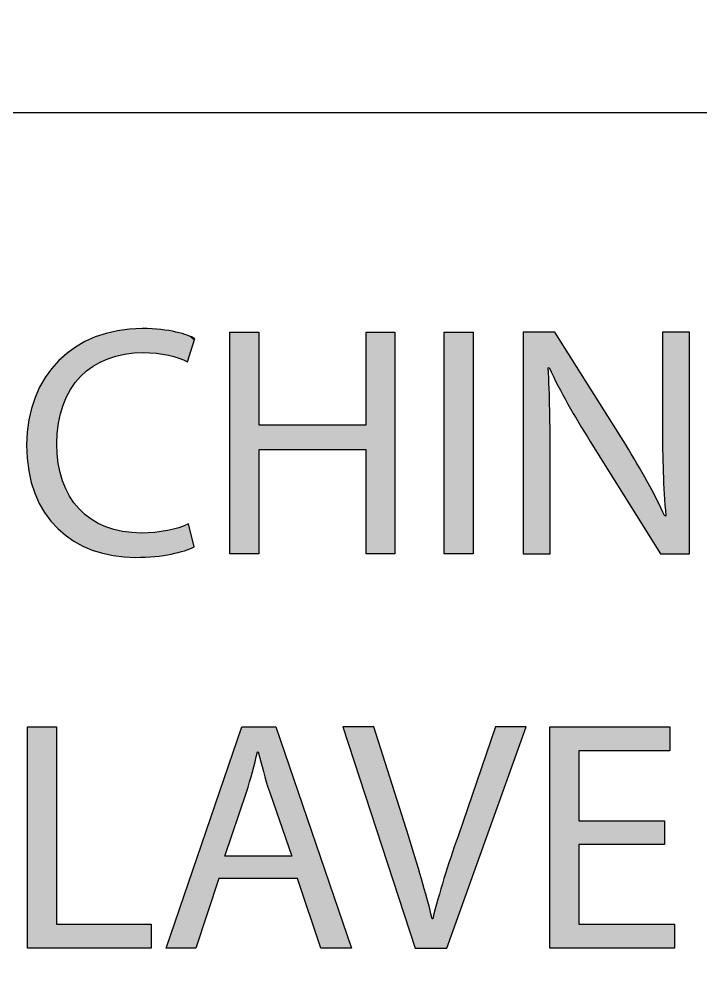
# Model space of a CAD drawing. Extents: x 0 to 360, y -268 to 0.
# Drawn here: x 280.46 to 286.68, y -203.98 to -195.15 of the extents above; entities that cross this region are included whole.
import ezdxf

# ---------------------------------------------------------------- set-up
doc = ezdxf.new("R2010")
doc.units = 0
doc.layers.add('LAYER_1', color=7, linetype='CONTINUOUS')

# ---------------------------------------------------------------- blocks, each defined once
blk = doc.blocks.new('*U186')
at = {"layer": 'LAYER_1', "color": 250}
for points in [[(281.4012, -198.2066), (281.3553, -197.9883), (281.4012, -197.9822)], [(281.4154, -198.2027), (281.4012, -197.9822), (281.4154, -197.9804)], [(281.4196, -198.2016), (281.4154, -197.9804), (281.4196, -197.9798)], [(281.4653, -198.1978), (281.4196, -197.9798), (281.4653, -197.9737)], [(281.5205, -198.1933), (281.4653, -197.9737), (281.5205, -197.9714)], [(281.5749, -198.1888), (281.5205, -197.9714), (281.5749, -197.969)], [(281.5804, -198.1883), (281.5749, -197.969), (281.5804, -197.9688)], [(281.5894, -198.1876), (281.5894, -197.9693), (281.6946, -198.1931)], [(281.6946, -198.1931), (281.6946, -197.9748), (281.6954, -198.1932)], [(281.6954, -198.1932), (281.6954, -197.9749), (281.7101, -198.194)], [(281.7101, -198.194), (281.7101, -197.9756), (281.7506, -198.2005)], [(281.7506, -198.2005), (281.7506, -197.9778), (281.8106, -198.2103)], [(281.1151, -198.3252), (281.0582, -198.087), (281.1151, -198.0615)], [(281.1246, -198.3174), (281.1151, -198.0615), (281.1246, -198.0572)], [(281.1319, -198.3114), (281.1246, -198.0572), (281.1319, -198.0539)], [(281.1513, -198.3015), (281.1319, -198.0539), (281.1513, -198.0453)], [(281.217, -198.2682), (281.1513, -198.0453), (281.217, -198.0234)], [(281.2476, -198.2527), (281.217, -198.0234), (281.2476, -198.0132)], [(281.2505, -198.2513), (281.2476, -198.0132), (281.2505, -198.0123)], [(281.2665, -198.2432), (281.2505, -198.0123), (281.2665, -198.0086)], [(281.3141, -198.2302), (281.2665, -198.0086), (281.3141, -197.9977)], [(281.3553, -198.2191), (281.3141, -197.9977), (281.3553, -197.9883)], [(281.8106, -198.2103), (281.8106, -197.9876), (281.8191, -198.2116)], [(281.8191, -198.2116), (281.8191, -197.989), (281.8448, -198.2188)], [(281.8448, -198.2188), (281.8448, -197.9932), (281.8877, -198.2308)], [(281.8877, -198.2308), (281.8877, -198.0002), (281.9144, -198.2383)], [(281.9144, -198.2383), (281.9144, -198.0077), (281.9151, -198.2386)], [(281.9151, -198.2386), (281.9151, -198.0079), (281.9664, -198.2599)], [(281.9664, -198.2599), (281.9664, -198.0224), (281.9912, -198.2703)], [(281.9912, -198.2703), (281.9912, -198.0294), (281.9945, -198.2716)], [(282.0544, -198.0787), (282.0035, -198.0346), (282.0544, -198.0561)], [(280.9552, -198.486), (280.9257, -198.1702), (280.9552, -198.1488)], [(280.9714, -198.4651), (280.9552, -198.1488), (280.9714, -198.137)], [(281.0046, -198.4223), (280.9714, -198.137), (281.0046, -198.1179)], [(281.0177, -198.4053), (281.0046, -198.1179), (281.0177, -198.1103)], [(281.0372, -198.3893), (281.0177, -198.1103), (281.0372, -198.0991)], [(281.0582, -198.372), (281.0372, -198.0991), (281.0582, -198.087)], [(280.8532, -198.6846), (280.8181, -198.2612), (280.8532, -198.2295)], [(280.8577, -198.6669), (280.8532, -198.2295), (280.8577, -198.2254)], [(280.8791, -198.6219), (280.8577, -198.2254), (280.8791, -198.2061)], [(280.8912, -198.5965), (280.8791, -198.2061), (280.8912, -198.1952)], [(280.917, -198.5425), (280.8912, -198.1952), (280.917, -198.1766)], [(280.9257, -198.5241), (280.917, -198.1766), (280.9257, -198.1702)], [(280.7523, -199.7303), (280.7461, -198.343), (280.7523, -198.3345)], [(280.8011, -199.7835), (280.7523, -198.3345), (280.8011, -198.2801)], [(280.7523, -199.7303), (280.7523, -198.3345), (280.8011, -199.7835)], [(280.8093, -198.9144), (280.8011, -198.2801), (280.8093, -198.271)], [(280.8143, -198.8493), (280.8093, -198.271), (280.8143, -198.2654)], [(280.8156, -198.8328), (280.8143, -198.2654), (280.8156, -198.264)], [(280.8181, -198.8229), (280.8156, -198.264), (280.8181, -198.2612)], [(280.6901, -199.6471), (280.644, -198.5024), (280.6901, -198.4222)], [(280.6941, -199.6527), (280.6901, -198.4222), (280.6941, -198.4151)], [(280.6901, -199.6471), (280.6901, -198.4222), (280.6941, -199.6527)], [(280.7461, -199.7237), (280.6941, -198.4151), (280.7461, -198.343)], [(280.6941, -199.6527), (280.6941, -198.4151), (280.7461, -199.7237)], [(280.7461, -199.7237), (280.7461, -198.343), (280.7523, -199.7303)], [(280.6415, -199.563), (280.6023, -198.5962), (280.6415, -198.5081)], [(280.644, -199.5673), (280.6415, -198.5081), (280.644, -198.5024)], [(280.6415, -199.563), (280.6415, -198.5081), (280.644, -199.5673)], [(280.644, -199.5673), (280.644, -198.5024), (280.6901, -199.6471)], [(280.6008, -199.4712), (280.5692, -198.6962), (280.6008, -198.6005)], [(280.6023, -199.4744), (280.6008, -198.6005), (280.6023, -198.5962)], [(280.6008, -199.4712), (280.6008, -198.6005), (280.6023, -199.4744)], [(280.6023, -199.4744), (280.6023, -198.5962), (280.6415, -199.563)], [(280.5685, -199.372), (280.5452, -198.8021), (280.5685, -198.6993)], [(280.5692, -199.3741), (280.5685, -198.6993), (280.5692, -198.6962)], [(280.5685, -199.372), (280.5685, -198.6993), (280.5692, -199.3741)], [(280.5692, -199.3741), (280.5692, -198.6962), (280.6008, -199.4712)], [(280.5449, -199.2654), (280.5305, -198.9136), (280.5449, -198.8041)], [(280.5452, -199.2665), (280.5449, -198.8041), (280.5452, -198.8021)], [(280.5449, -199.2654), (280.5449, -198.8041), (280.5452, -199.2665)], [(280.5452, -199.2665), (280.5452, -198.8021), (280.5685, -199.372)], [(280.5304, -199.1514), (280.5255, -199.0302), (280.5304, -198.9148)], [(280.5305, -199.1518), (280.5304, -198.9148), (280.5305, -198.9136)], [(280.5304, -199.1514), (280.5304, -198.9148), (280.5305, -199.1518)], [(280.5305, -199.1518), (280.5305, -198.9136), (280.5449, -199.2654)], [(280.8011, -199.7835), (280.8011, -199.0209), (280.8093, -199.7925)], [(280.8093, -199.7925), (280.8093, -199.1314), (280.8143, -199.7968)], [(280.8143, -199.7968), (280.8143, -199.1989), (280.8156, -199.7979)], [(280.8156, -199.7979), (280.8156, -199.2041), (280.8181, -199.8001)], [(280.8181, -199.8001), (280.8181, -199.2144), (280.8532, -199.8308)], [(280.8532, -199.8308), (280.8532, -199.3581), (280.8577, -199.8347)], [(280.8577, -199.8347), (280.8577, -199.3679), (280.8791, -199.8535)], [(280.8791, -199.8535), (280.8791, -199.4146), (280.8912, -199.8619)], [(280.8912, -199.8619), (280.8912, -199.4409), (280.917, -199.8799)], [(280.917, -199.8799), (280.917, -199.497), (280.9257, -199.886)], [(280.9257, -199.886), (280.9257, -199.5087), (280.9552, -199.9066)], [(280.9552, -199.9066), (280.9552, -199.5482), (280.9714, -199.9155)], [(280.9714, -199.9155), (280.9714, -199.5698), (281.0046, -199.9338)], [(281.0046, -199.9338), (281.0046, -199.6141), (281.0177, -199.941)], [(281.0177, -199.941), (281.0177, -199.6253), (281.0372, -199.9518)], [(281.0372, -199.9518), (281.0372, -199.6418), (281.0582, -199.9607)], [(281.0582, -199.9607), (281.0582, -199.6596), (281.1151, -199.9848)], [(281.1151, -199.9848), (281.1151, -199.7078), (281.1246, -199.9889)], [(281.1246, -199.9889), (281.1246, -199.7128), (281.1319, -199.9912)], [(281.1319, -199.9912), (281.1319, -199.7166), (281.1513, -199.9973)], [(281.1513, -199.9973), (281.1513, -199.7267), (281.217, -200.0179)], [(282.0035, -199.9798), (281.9945, -199.7534), (282.0035, -199.7499)], [(281.217, -200.0179), (281.217, -199.7608), (281.2476, -200.0245)], [(281.2476, -200.0245), (281.2476, -199.7767), (281.2505, -200.0251)], [(281.2505, -200.0251), (281.2505, -199.7775), (281.2665, -200.0285)], [(281.2665, -200.0285), (281.2665, -199.7819), (281.3141, -200.0387)], [(281.3141, -200.0387), (281.3141, -199.7951), (281.3553, -200.0438)], [(281.3553, -200.0438), (281.3553, -199.8064), (281.4012, -200.0495)], [(281.4012, -200.0495), (281.4012, -199.8191), (281.4154, -200.0513)], [(281.4154, -200.0513), (281.4154, -199.8203), (281.4196, -200.0515)], [(281.4196, -200.0515), (281.4196, -199.8207), (281.4653, -200.0533)], [(281.4653, -200.0533), (281.4653, -199.8245), (281.5205, -200.0555)], [(281.5804, -200.0527), (281.5749, -199.8336), (281.5804, -199.8334)], [(281.5894, -200.0522), (281.5804, -199.8334), (281.5894, -199.8329)], [(281.6946, -200.0473), (281.5894, -199.8329), (281.6946, -199.8278)], [(281.6954, -200.0471), (281.6946, -199.8278), (281.6954, -199.8277)], [(281.7101, -200.045), (281.6954, -199.8277), (281.7101, -199.8256)], [(281.7506, -200.0391), (281.7101, -199.8256), (281.7506, -199.8197)], [(281.8106, -200.0305), (281.7506, -199.8197), (281.8106, -199.8109)], [(281.8191, -200.0292), (281.8106, -199.8109), (281.8191, -199.8088)], [(281.8448, -200.0255), (281.8191, -199.8088), (281.8448, -199.8023)], [(281.8877, -200.0147), (281.8448, -199.8023), (281.8877, -199.7914)], [(281.9144, -200.0079), (281.8877, -199.7914), (281.9144, -199.7847)], [(281.9151, -200.0077), (281.9144, -199.7847), (281.9151, -199.7845)], [(281.9664, -199.9947), (281.9151, -199.7845), (281.9664, -199.7644)], [(281.9912, -199.9848), (281.9664, -199.7644), (281.9912, -199.7547)], [(281.9945, -199.9834), (281.9912, -199.7547), (281.9945, -199.7534)]]:
    blk.add_solid(points, dxfattribs=at)
at = {"layer": 'LAYER_1', "color": 250, "extrusion": (0, 0, -1)}
for points in [[(-281.4012, -198.2066), (-281.4012, -197.9822), (-281.4154, -198.2027)], [(-281.4154, -198.2027), (-281.4154, -197.9804), (-281.4196, -198.2016)], [(-281.4196, -198.2016), (-281.4196, -197.9798), (-281.4653, -198.1978)], [(-281.4653, -198.1978), (-281.4653, -197.9737), (-281.5205, -198.1933)], [(-281.5205, -198.1933), (-281.5205, -197.9714), (-281.5749, -198.1888)], [(-281.5749, -198.1888), (-281.5749, -197.969), (-281.5804, -198.1883)], [(-281.5804, -198.1883), (-281.5804, -197.9688), (-281.5894, -198.1876)], [(-281.5894, -198.1876), (-281.5804, -197.9688), (-281.5894, -197.9693)], [(-281.6946, -198.1931), (-281.5894, -197.9693), (-281.6946, -197.9748)], [(-281.6954, -198.1932), (-281.6946, -197.9748), (-281.6954, -197.9749)], [(-281.7101, -198.194), (-281.6954, -197.9749), (-281.7101, -197.9756)], [(-281.7506, -198.2005), (-281.7101, -197.9756), (-281.7506, -197.9778)], [(-281.8106, -198.2103), (-281.7506, -197.9778), (-281.8106, -197.9876)], [(-281.1151, -198.3252), (-281.1151, -198.0615), (-281.1246, -198.3174)], [(-281.1246, -198.3174), (-281.1246, -198.0572), (-281.1319, -198.3114)], [(-281.1319, -198.3114), (-281.1319, -198.0539), (-281.1513, -198.3015)], [(-281.1513, -198.3015), (-281.1513, -198.0453), (-281.217, -198.2682)], [(-281.217, -198.2682), (-281.217, -198.0234), (-281.2476, -198.2527)], [(-281.2476, -198.2527), (-281.2476, -198.0132), (-281.2505, -198.2513)], [(-281.2505, -198.2513), (-281.2505, -198.0123), (-281.2665, -198.2432)], [(-281.2665, -198.2432), (-281.2665, -198.0086), (-281.3141, -198.2302)], [(-281.3141, -198.2302), (-281.3141, -197.9977), (-281.3553, -198.2191)], [(-281.3553, -198.2191), (-281.3553, -197.9883), (-281.4012, -198.2066)], [(-281.8191, -198.2116), (-281.8106, -197.9876), (-281.8191, -197.989)], [(-281.8448, -198.2188), (-281.8191, -197.989), (-281.8448, -197.9932)], [(-281.8877, -198.2308), (-281.8448, -197.9932), (-281.8877, -198.0002)], [(-281.9144, -198.2383), (-281.8877, -198.0002), (-281.9144, -198.0077)], [(-281.9151, -198.2386), (-281.9144, -198.0077), (-281.9151, -198.0079)], [(-281.9664, -198.2599), (-281.9151, -198.0079), (-281.9664, -198.0224)], [(-281.9912, -198.2703), (-281.9664, -198.0224), (-281.9912, -198.0294)], [(-281.9945, -198.2716), (-281.9912, -198.0294), (-281.9945, -198.0308)], [(-281.9945, -198.2716), (-281.9945, -198.0308), (-282.0035, -198.2428)], [(-282.0035, -198.2428), (-281.9945, -198.0308), (-282.0035, -198.0346)], [(-282.0035, -198.2428), (-282.0035, -198.0346), (-282.0544, -198.0787)], [(-282.0544, -198.0787), (-282.0544, -198.0561), (-282.0606, -198.0587)], [(-280.9552, -198.486), (-280.9552, -198.1488), (-280.9714, -198.4651)], [(-280.9714, -198.4651), (-280.9714, -198.137), (-281.0046, -198.4223)], [(-281.0046, -198.4223), (-281.0046, -198.1179), (-281.0177, -198.4053)], [(-281.0177, -198.4053), (-281.0177, -198.1103), (-281.0372, -198.3893)], [(-281.0372, -198.3893), (-281.0372, -198.0991), (-281.0582, -198.372)], [(-281.0582, -198.372), (-281.0582, -198.087), (-281.1151, -198.3252)], [(-280.8532, -198.6846), (-280.8532, -198.2295), (-280.8577, -198.6669)], [(-280.8577, -198.6669), (-280.8577, -198.2254), (-280.8791, -198.6219)], [(-280.8791, -198.6219), (-280.8791, -198.2061), (-280.8912, -198.5965)], [(-280.8912, -198.5965), (-280.8912, -198.1952), (-280.917, -198.5425)], [(-280.917, -198.5425), (-280.917, -198.1766), (-280.9257, -198.5241)], [(-280.9257, -198.5241), (-280.9257, -198.1702), (-280.9552, -198.486)], [(-280.8011, -199.0209), (-280.8011, -198.2801), (-280.8093, -198.9144)], [(-280.8093, -198.9144), (-280.8093, -198.271), (-280.8143, -198.8493)], [(-280.8143, -198.8493), (-280.8143, -198.2654), (-280.8156, -198.8328)], [(-280.8156, -198.8328), (-280.8156, -198.264), (-280.8181, -198.8229)], [(-280.8181, -198.8229), (-280.8181, -198.2612), (-280.8532, -198.6846)], [(-280.8093, -199.7925), (-280.8011, -199.0209), (-280.8093, -199.1314)], [(-280.8143, -199.7968), (-280.8093, -199.1314), (-280.8143, -199.1989)], [(-280.8156, -199.7979), (-280.8143, -199.1989), (-280.8156, -199.2041)], [(-280.8181, -199.8001), (-280.8156, -199.2041), (-280.8181, -199.2144)], [(-280.8532, -199.8308), (-280.8181, -199.2144), (-280.8532, -199.3581)], [(-280.8577, -199.8347), (-280.8532, -199.3581), (-280.8577, -199.3679)], [(-280.8791, -199.8535), (-280.8577, -199.3679), (-280.8791, -199.4146)], [(-280.8912, -199.8619), (-280.8791, -199.4146), (-280.8912, -199.4409)], [(-280.917, -199.8799), (-280.8912, -199.4409), (-280.917, -199.497)], [(-280.9257, -199.886), (-280.917, -199.497), (-280.9257, -199.5087)], [(-280.9552, -199.9066), (-280.9257, -199.5087), (-280.9552, -199.5482)], [(-280.9714, -199.9155), (-280.9552, -199.5482), (-280.9714, -199.5698)], [(-281.0046, -199.9338), (-280.9714, -199.5698), (-281.0046, -199.6141)], [(-281.0177, -199.941), (-281.0046, -199.6141), (-281.0177, -199.6253)], [(-281.0372, -199.9518), (-281.0177, -199.6253), (-281.0372, -199.6418)], [(-281.0582, -199.9607), (-281.0372, -199.6418), (-281.0582, -199.6596)], [(-281.1151, -199.9848), (-281.0582, -199.6596), (-281.1151, -199.7078)], [(-281.1246, -199.9889), (-281.1151, -199.7078), (-281.1246, -199.7128)], [(-281.1319, -199.9912), (-281.1246, -199.7128), (-281.1319, -199.7166)], [(-281.1513, -199.9973), (-281.1319, -199.7166), (-281.1513, -199.7267)], [(-281.217, -200.0179), (-281.1513, -199.7267), (-281.217, -199.7608)], [(-282.0035, -199.9798), (-282.0035, -199.7499), (-282.0544, -199.9594)], [(-281.2476, -200.0245), (-281.217, -199.7608), (-281.2476, -199.7767)], [(-281.2505, -200.0251), (-281.2476, -199.7767), (-281.2505, -199.7775)], [(-281.2665, -200.0285), (-281.2505, -199.7775), (-281.2665, -199.7819)], [(-281.3141, -200.0387), (-281.2665, -199.7819), (-281.3141, -199.7951)], [(-281.3553, -200.0438), (-281.3141, -199.7951), (-281.3553, -199.8064)], [(-281.4012, -200.0495), (-281.3553, -199.8064), (-281.4012, -199.8191)], [(-281.4154, -200.0513), (-281.4012, -199.8191), (-281.4154, -199.8203)], [(-281.4196, -200.0515), (-281.4154, -199.8203), (-281.4196, -199.8207)], [(-281.4653, -200.0533), (-281.4196, -199.8207), (-281.4653, -199.8245)], [(-281.5205, -200.0555), (-281.4653, -199.8245), (-281.5205, -199.8291)], [(-281.5205, -200.0555), (-281.5205, -199.8291), (-281.5749, -200.0529)], [(-281.5749, -200.0529), (-281.5205, -199.8291), (-281.5749, -199.8336)], [(-281.5749, -200.0529), (-281.5749, -199.8336), (-281.5804, -200.0527)], [(-281.5804, -200.0527), (-281.5804, -199.8334), (-281.5894, -200.0522)], [(-281.5894, -200.0522), (-281.5894, -199.8329), (-281.6946, -200.0473)], [(-281.6946, -200.0473), (-281.6946, -199.8278), (-281.6954, -200.0471)], [(-281.6954, -200.0471), (-281.6954, -199.8277), (-281.7101, -200.045)], [(-281.7101, -200.045), (-281.7101, -199.8256), (-281.7506, -200.0391)], [(-281.7506, -200.0391), (-281.7506, -199.8197), (-281.8106, -200.0305)], [(-281.8106, -200.0305), (-281.8106, -199.8109), (-281.8191, -200.0292)], [(-281.8191, -200.0292), (-281.8191, -199.8088), (-281.8448, -200.0255)], [(-281.8448, -200.0255), (-281.8448, -199.8023), (-281.8877, -200.0147)], [(-281.8877, -200.0147), (-281.8877, -199.7914), (-281.9144, -200.0079)], [(-281.9144, -200.0079), (-281.9144, -199.7847), (-281.9151, -200.0077)], [(-281.9151, -200.0077), (-281.9151, -199.7845), (-281.9664, -199.9947)], [(-281.9664, -199.9947), (-281.9664, -199.7644), (-281.9912, -199.9848)], [(-281.9912, -199.9848), (-281.9912, -199.7547), (-281.9945, -199.9834)], [(-281.9945, -199.9834), (-281.9945, -199.7534), (-282.0035, -199.9798)]]:
    blk.add_solid(points, dxfattribs=at)
blk = doc.blocks.new('*U187')
at = {"layer": 'LAYER_1', "color": 250, "extrusion": (0, 0, -1)}
for points in [[(-282.381, -200.0228), (-282.381, -198.0019), (-282.6449, -200.0228)], [(-282.6449, -200.0228), (-282.381, -198.0019), (-282.6449, -198.0019)], [(-283.6227, -200.0228), (-283.6227, -198.0019), (-283.8865, -200.0228)], [(-283.8865, -200.0228), (-283.6227, -198.0019), (-283.8865, -198.0019)]]:
    blk.add_solid(points, dxfattribs=at)
at = {"layer": 'LAYER_1', "color": 250}
for points in [[(282.6449, -199.0754), (282.6449, -198.8473), (283.6227, -199.0754)], [(283.6227, -199.0754), (282.6449, -198.8473), (283.6227, -198.8473)]]:
    blk.add_solid(points, dxfattribs=at)
blk = doc.blocks.new('*U188')
at = {"layer": 'LAYER_1', "color": 250, "extrusion": (0, 0, -1)}
for points in [[(-284.3365, -200.0228), (-284.3365, -198.0019), (-284.6004, -200.0228)], [(-284.6004, -200.0228), (-284.3365, -198.0019), (-284.6004, -198.0019)]]:
    blk.add_solid(points, dxfattribs=at)
blk = doc.blocks.new('*U189')
at = {"layer": 'LAYER_1', "color": 250, "extrusion": (0, 0, -1)}
for points in [[(-285.0558, -200.0228), (-285.0558, -198.0019), (-285.2839, -200.0228)], [(-285.2839, -200.0228), (-285.0558, -198.0019), (-285.2839, -198.0019)], [(-285.2839, -198.3257), (-285.2839, -198.0019), (-285.2928, -198.3226)], [(-285.2928, -198.3226), (-285.2839, -198.0019), (-285.2928, -198.0019)], [(-285.2985, -198.3344), (-285.2928, -198.0019), (-285.2985, -198.0019)], [(-285.3018, -198.3411), (-285.2985, -198.0019), (-285.3018, -198.0019)], [(-285.3438, -198.4281), (-285.3018, -198.0019), (-285.3438, -198.0019)], [(-285.3731, -198.4887), (-285.3438, -198.0019), (-285.3731, -198.0483)], [(-285.4642, -198.6576), (-285.3731, -198.0483), (-285.4642, -198.193)], [(-286.3332, -199.2795), (-286.3271, -198.0019), (-286.3332, -198.0019)], [(-286.3484, -199.5302), (-286.3332, -198.0019), (-286.3484, -198.0019)], [(-286.3574, -199.6776), (-286.3484, -198.0019), (-286.3574, -198.0019)], [(-286.3574, -200.0228), (-286.3574, -198.0019), (-286.573, -200.0228)], [(-286.573, -200.0228), (-286.3574, -198.0019), (-286.573, -198.0019)], [(-285.6677, -198.9972), (-285.4642, -198.193), (-285.6677, -198.5159)], [(-285.2839, -200.0228), (-285.2839, -198.3257), (-285.2928, -200.0228)], [(-285.2928, -200.0228), (-285.2839, -198.3257), (-285.2928, -198.562)], [(-285.2928, -200.0228), (-285.2928, -198.562), (-285.2985, -200.0228)], [(-285.2985, -200.0228), (-285.2928, -198.562), (-285.2985, -198.712)], [(-285.9881, -199.5094), (-285.6677, -198.5159), (-285.9881, -199.0244)], [(-285.2985, -200.0228), (-285.2985, -198.712), (-285.3018, -200.0228)], [(-285.3018, -200.0228), (-285.2985, -198.712), (-285.3018, -199.1591)], [(-286.1886, -199.8301), (-285.9881, -199.0244), (-286.1886, -199.3638)], [(-286.3091, -200.0228), (-286.1886, -199.3638), (-286.3091, -199.603)], [(-286.3091, -200.0228), (-286.3091, -199.603), (-286.3271, -200.0228)], [(-286.3271, -200.0228), (-286.3091, -199.603), (-286.3271, -199.6386)], [(-286.3271, -200.0228), (-286.3271, -199.6386), (-286.3332, -200.0228)], [(-286.3332, -200.0228), (-286.3271, -199.6386), (-286.3332, -199.6507)], [(-286.3332, -200.0228), (-286.3332, -199.6507), (-286.3484, -200.0228)], [(-286.3484, -200.0228), (-286.3332, -199.6507), (-286.3484, -199.681)], [(-286.3484, -200.0228), (-286.3484, -199.681), (-286.3574, -200.0228)]]:
    blk.add_solid(points, dxfattribs=at)
at = {"layer": 'LAYER_1', "color": 250}
for points in [[(285.2928, -198.3226), (285.2928, -198.0019), (285.2985, -198.3344)], [(285.2985, -198.3344), (285.2985, -198.0019), (285.3018, -198.3411)], [(285.3018, -198.3411), (285.3018, -198.0019), (285.3438, -198.4281)], [(285.3438, -198.4281), (285.3438, -198.0019), (285.3731, -198.4887)], [(285.3731, -198.4887), (285.3731, -198.0483), (285.4642, -198.6576)], [(286.3271, -198.8473), (286.3271, -198.0019), (286.3332, -199.2795)], [(286.3332, -199.2795), (286.3332, -198.0019), (286.3484, -199.5302)], [(286.3484, -199.5302), (286.3484, -198.0019), (286.3574, -199.6776)], [(285.4642, -198.6576), (285.4642, -198.193), (285.6677, -198.9972)], [(285.6677, -198.9972), (285.6677, -198.5159), (285.9881, -199.5094)], [(285.9881, -199.5094), (285.9881, -199.0244), (286.1886, -199.8301)], [(286.1886, -199.8301), (286.1886, -199.3638), (286.3091, -200.0228)], [(286.3574, -200.0228), (286.3484, -199.681), (286.3574, -199.6776)]]:
    blk.add_solid(points, dxfattribs=at)
blk = doc.blocks.new('*U193')
at = {"layer": 'LAYER_1', "color": 250, "extrusion": (0, 0, -1)}
for points in [[(-280.5338, -203.6203), (-280.5338, -201.5994), (-280.7977, -203.6203)], [(-280.7977, -203.6203), (-280.5338, -201.5994), (-280.7977, -201.5994)]]:
    blk.add_solid(points, dxfattribs=at)
at = {"layer": 'LAYER_1', "color": 250}
for points in [[(280.7977, -203.6203), (280.7977, -203.4019), (281.661, -203.6203)], [(281.661, -203.6203), (280.7977, -203.4019), (281.661, -203.4019)]]:
    blk.add_solid(points, dxfattribs=at)
blk = doc.blocks.new('*U194')
at = {"layer": 'LAYER_1', "color": 250}
for points in [[(282.4892, -202.3184), (282.3328, -202.0577), (282.4892, -201.5994)], [(282.6387, -201.8302), (282.6387, -201.5994), (282.6857, -202.0092)], [(282.6857, -202.0092), (282.6857, -201.5994), (282.7435, -202.1995)], [(282.7435, -202.1995), (282.7435, -201.5994), (282.8007, -202.3648)], [(282.8007, -202.3648), (282.8007, -201.5994), (282.9447, -202.7811)], [(282.3328, -202.985), (282.2791, -202.2152), (282.3328, -202.0577)], [(282.2791, -202.985), (282.0689, -202.8309), (282.2791, -202.2152)], [(282.9956, -202.985), (282.9956, -202.1707), (283.2113, -203.6203)], [(282.0689, -203.6203), (281.7995, -203.6203), (282.0689, -202.8309)]]:
    blk.add_solid(points, dxfattribs=at)
at = {"layer": 'LAYER_1', "color": 250, "extrusion": (0, 0, -1)}
for points in [[(-282.4892, -202.3184), (-282.4892, -201.5994), (-282.5306, -202.1961)], [(-282.5306, -202.1961), (-282.4892, -201.5994), (-282.5306, -201.5994)], [(-282.5306, -202.1961), (-282.5306, -201.5994), (-282.5862, -202.0111)], [(-282.5862, -202.0111), (-282.5306, -201.5994), (-282.5862, -201.5994)], [(-282.5862, -202.0111), (-282.5862, -201.5994), (-282.6325, -201.8302)], [(-282.6325, -201.8302), (-282.5862, -201.5994), (-282.6325, -201.5994)], [(-282.6325, -201.8302), (-282.6325, -201.5994), (-282.6387, -201.8302)], [(-282.6387, -201.8302), (-282.6325, -201.5994), (-282.6387, -201.5994)], [(-282.6857, -202.0092), (-282.6387, -201.5994), (-282.6857, -201.5994)], [(-282.7435, -202.1995), (-282.6857, -201.5994), (-282.7435, -201.5994)], [(-282.8007, -202.3648), (-282.7435, -201.5994), (-282.8007, -201.5994)], [(-282.9447, -202.7811), (-282.8007, -201.5994), (-282.9447, -202.0214)], [(-282.9447, -202.985), (-282.9447, -202.0214), (-282.9956, -202.985)], [(-282.9956, -202.985), (-282.9447, -202.0214), (-282.9956, -202.1707)], [(-282.3328, -202.7811), (-282.3328, -202.0577), (-282.4892, -202.3184)], [(-282.2791, -202.985), (-282.2791, -202.2152), (-282.3328, -202.985)], [(-283.2113, -203.6203), (-282.9956, -202.1707), (-283.2113, -202.8027)], [(-282.0689, -203.6203), (-282.0689, -202.8309), (-282.2791, -202.985)], [(-282.3328, -202.985), (-282.3328, -202.7811), (-282.4892, -202.985)], [(-282.4892, -202.985), (-282.3328, -202.7811), (-282.4892, -202.7811)], [(-282.4892, -202.985), (-282.4892, -202.7811), (-282.5306, -202.985)], [(-282.5306, -202.985), (-282.4892, -202.7811), (-282.5306, -202.7811)], [(-282.5306, -202.985), (-282.5306, -202.7811), (-282.5862, -202.985)], [(-282.5862, -202.985), (-282.5306, -202.7811), (-282.5862, -202.7811)], [(-282.5862, -202.985), (-282.5862, -202.7811), (-282.6325, -202.985)], [(-282.6325, -202.985), (-282.5862, -202.7811), (-282.6325, -202.7811)], [(-282.6325, -202.985), (-282.6325, -202.7811), (-282.6387, -202.985)], [(-282.6387, -202.985), (-282.6325, -202.7811), (-282.6387, -202.7811)], [(-282.6387, -202.985), (-282.6387, -202.7811), (-282.6857, -202.985)], [(-282.6857, -202.985), (-282.6387, -202.7811), (-282.6857, -202.7811)], [(-282.6857, -202.985), (-282.6857, -202.7811), (-282.7435, -202.985)], [(-282.7435, -202.985), (-282.6857, -202.7811), (-282.7435, -202.7811)], [(-282.7435, -202.985), (-282.7435, -202.7811), (-282.8007, -202.985)], [(-282.8007, -202.985), (-282.7435, -202.7811), (-282.8007, -202.7811)], [(-282.8007, -202.985), (-282.8007, -202.7811), (-282.9447, -202.985)], [(-282.9447, -202.985), (-282.8007, -202.7811), (-282.9447, -202.7811)], [(-283.2113, -203.6203), (-283.2113, -202.8027), (-283.4904, -203.6203)]]:
    blk.add_solid(points, dxfattribs=at)
blk = doc.blocks.new('*U195')
at = {"layer": 'LAYER_1', "color": 250, "extrusion": (0, 0, -1)}
for points in [[(-283.6943, -202.4679), (-283.4097, -201.5994), (-283.6943, -201.5994)], [(-284.0092, -203.4289), (-283.6943, -201.5994), (-284.0092, -202.595)], [(-284.8036, -202.3796), (-284.4619, -202.5978), (-284.8036, -201.5994)], [(-284.8036, -202.3796), (-284.8036, -201.5994), (-285.0827, -201.5994)], [(-284.0719, -203.6203), (-284.0092, -202.595), (-284.0719, -202.8027)], [(-284.0719, -203.6203), (-284.0719, -202.8027), (-284.1274, -203.6203)], [(-284.1274, -203.6203), (-284.0719, -202.8027), (-284.1274, -202.9864)], [(-284.3599, -203.6203), (-284.3599, -202.9046), (-284.4619, -203.3352)], [(-284.1274, -203.6203), (-284.1274, -202.9864), (-284.2249, -203.6203)], [(-284.2249, -203.6203), (-284.1274, -202.9864), (-284.2249, -203.3509)], [(-284.333, -203.6203), (-284.333, -202.9855), (-284.3599, -203.6203)], [(-284.2249, -203.6203), (-284.2249, -203.3509), (-284.2311, -203.6203)], [(-284.2311, -203.6203), (-284.2249, -203.3509), (-284.2311, -203.3509)], [(-284.2311, -203.6203), (-284.2311, -203.3509), (-284.333, -203.6203)]]:
    blk.add_solid(points, dxfattribs=at)
at = {"layer": 'LAYER_1', "color": 250}
for points in [[(283.6943, -202.4679), (283.6943, -201.5994), (284.0092, -203.4289)], [(284.4619, -203.3352), (284.4619, -202.5978), (284.8036, -202.3796)], [(284.0092, -203.4289), (284.0092, -202.595), (284.0719, -203.6203)], [(284.4619, -203.3352), (284.3599, -202.9046), (284.4619, -202.5978)], [(284.3599, -203.6203), (284.333, -202.9855), (284.3599, -202.9046)], [(284.333, -203.6203), (284.2311, -203.3509), (284.333, -202.9855)]]:
    blk.add_solid(points, dxfattribs=at)
blk = doc.blocks.new('*U196')
at = {"layer": 'LAYER_1', "color": 250, "extrusion": (0, 0, -1)}
for points in [[(-285.2983, -203.6203), (-285.2983, -201.5994), (-285.5622, -203.6203)], [(-285.5622, -203.6203), (-285.2983, -201.5994), (-285.5622, -201.5994)], [(-286.345, -201.8185), (-286.345, -201.5994), (-286.3932, -201.8185)], [(-286.3932, -201.8185), (-286.345, -201.5994), (-286.3932, -201.5994)], [(-286.345, -203.6203), (-286.345, -203.4019), (-286.3932, -203.6203)], [(-286.3932, -203.6203), (-286.345, -203.4019), (-286.3932, -203.4019)], [(-286.3932, -203.6203), (-286.3932, -203.4019), (-286.438, -203.6203)], [(-286.438, -203.6203), (-286.3932, -203.4019), (-286.438, -203.4019)]]:
    blk.add_solid(points, dxfattribs=at)
at = {"layer": 'LAYER_1', "color": 250}
for points in [[(285.5622, -201.8185), (285.5622, -201.5994), (286.345, -201.8185)], [(286.345, -201.8185), (285.5622, -201.5994), (286.345, -201.5994)], [(285.5622, -202.6729), (285.5622, -202.4572), (286.345, -202.6729)], [(286.345, -202.6729), (285.5622, -202.4572), (286.345, -202.4572)], [(285.5622, -203.6203), (285.5622, -203.4019), (286.345, -203.6203)], [(286.345, -203.6203), (285.5622, -203.4019), (286.345, -203.4019)]]:
    blk.add_solid(points, dxfattribs=at)
blk = doc.blocks.new('BLOCK_24')
at = {"layer": 'LAYER_1'}
for points in [[(282.6449, -198.0019), (282.6449, -198.8473), (283.6227, -198.8473), (283.6227, -198.0019), (283.8865, -198.0019), (283.8865, -200.0228), (283.6227, -200.0228), (283.6227, -199.0754), (282.6449, -199.0754), (282.6449, -200.0228), (282.381, -200.0228), (282.381, -198.0019), (282.6449, -198.0019)], [(284.6004, -198.0019), (284.6004, -200.0228), (284.3365, -200.0228), (284.3365, -198.0019), (284.6004, -198.0019)], [(280.5338, -201.5994), (280.7977, -201.5994), (280.7977, -203.4019), (281.661, -203.4019), (281.661, -203.6203), (280.5338, -203.6203), (280.5338, -201.5994)], [(282.2791, -202.985), (282.0689, -203.6203), (281.7995, -203.6203), (282.4892, -201.5994), (282.8007, -201.5994), (283.4904, -203.6203), (283.2113, -203.6203), (282.9956, -202.985), (282.2791, -202.985)], [(286.345, -202.6729), (285.5622, -202.6729), (285.5622, -203.4019), (286.438, -203.4019), (286.438, -203.6203), (285.2983, -203.6203), (285.2983, -201.5994), (286.3932, -201.5994), (286.3932, -201.8185), (285.5622, -201.8185), (285.5622, -202.4572), (286.345, -202.4572), (286.345, -202.6729)]]:
    blk.add_lwpolyline(points, dxfattribs=at)
for points, knots in [([(282.0544, -199.9594), (281.9614, -200.0076), (281.7664, -200.0555), (281.5205, -200.0555), (280.9506, -200.0555), (280.5255, -199.6958), (280.5255, -199.0302), (280.5255, -198.3946), (280.9541, -197.9688), (281.5804, -197.9688), (281.8291, -197.9688), (281.9911, -198.0225), (282.0606, -198.0587), (282.0606, -198.0587), (281.9945, -198.2716), (281.9945, -198.2716), (281.8987, -198.2237), (281.7575, -198.1876), (281.5894, -198.1876), (281.116, -198.1876), (280.8011, -198.4904), (280.8011, -199.0209), (280.8011, -199.5191), (281.0857, -199.8336), (281.5749, -199.8336), (281.7368, -199.8336), (281.8987, -199.8009), (282.0035, -199.7499), (282.0035, -199.7499), (282.0544, -199.9594), (282.0544, -199.9594)], [0, 0, 0, 0, 1, 1, 1, 2, 2, 2, 3, 3, 3, 4, 4, 4, 5, 5, 5, 6, 6, 6, 7, 7, 7, 8, 8, 8, 9, 9, 9, 10, 10, 10, 10]), ([(285.0558, -200.0228), (285.0558, -200.0228), (285.0558, -198.0019), (285.0558, -198.0019), (285.0558, -198.0019), (285.3438, -198.0019), (285.3438, -198.0019), (285.3438, -198.0019), (285.9881, -199.0244), (285.9881, -199.0244), (286.1355, -199.2611), (286.2554, -199.474), (286.3484, -199.681), (286.3484, -199.681), (286.3574, -199.6776), (286.3574, -199.6776), (286.3333, -199.4082), (286.3271, -199.1622), (286.3271, -198.8473), (286.3271, -198.8473), (286.3271, -198.0019), (286.3271, -198.0019), (286.3271, -198.0019), (286.573, -198.0019), (286.573, -198.0019), (286.573, -198.0019), (286.573, -200.0228), (286.573, -200.0228), (286.573, -200.0228), (286.3091, -200.0228), (286.3091, -200.0228), (286.3091, -200.0228), (285.6677, -198.9972), (285.6677, -198.9972), (285.5264, -198.7722), (285.3914, -198.5414), (285.2928, -198.3226), (285.2928, -198.3226), (285.2839, -198.3257), (285.2839, -198.3257), (285.299, -198.5806), (285.3018, -198.8232), (285.3018, -199.1591), (285.3018, -199.1591), (285.3018, -200.0228), (285.3018, -200.0228), (285.3018, -200.0228), (285.0558, -200.0228), (285.0558, -200.0228)], [0, 0, 0, 0, 1, 1, 1, 2, 2, 2, 3, 3, 3, 4, 4, 4, 5, 5, 5, 6, 6, 6, 7, 7, 7, 8, 8, 8, 9, 9, 9, 10, 10, 10, 11, 11, 11, 12, 12, 12, 13, 13, 13, 14, 14, 14, 15, 15, 15, 16, 16, 16, 16]), ([(284.0719, -203.6203), (284.0719, -203.6203), (283.4097, -201.5994), (283.4097, -201.5994), (283.4097, -201.5994), (283.6943, -201.5994), (283.6943, -201.5994), (283.6943, -201.5994), (284.0092, -202.595), (284.0092, -202.595), (284.0933, -202.8679), (284.1684, -203.1139), (284.2249, -203.3509), (284.2249, -203.3509), (284.2311, -203.3509), (284.2311, -203.3509), (284.2882, -203.1166), (284.3689, -202.8617), (284.4619, -202.5978), (284.4619, -202.5978), (284.8036, -201.5994), (284.8036, -201.5994), (284.8036, -201.5994), (285.0827, -201.5994), (285.0827, -201.5994), (285.0827, -201.5994), (284.3599, -203.6203), (284.3599, -203.6203), (284.3599, -203.6203), (284.0719, -203.6203), (284.0719, -203.6203)], [0, 0, 0, 0, 1, 1, 1, 2, 2, 2, 3, 3, 3, 4, 4, 4, 5, 5, 5, 6, 6, 6, 7, 7, 7, 8, 8, 8, 9, 9, 9, 10, 10, 10, 10]), ([(282.9447, -202.7811), (282.9447, -202.7811), (282.7435, -202.1995), (282.7435, -202.1995), (282.6987, -202.0673), (282.6691, -201.9474), (282.6387, -201.8302), (282.6387, -201.8302), (282.6325, -201.8302), (282.6325, -201.8302), (282.6029, -201.9474), (282.5726, -202.0735), (282.5306, -202.1961), (282.5306, -202.1961), (282.3328, -202.7811), (282.3328, -202.7811), (282.3328, -202.7811), (282.9447, -202.7811), (282.9447, -202.7811)], [0, 0, 0, 0, 1, 1, 1, 2, 2, 2, 3, 3, 3, 4, 4, 4, 5, 5, 5, 6, 6, 6, 6])]:
    blk.add_open_spline(points, degree=3, knots=knots, dxfattribs=at)
at = {"layer": 'LAYER_1', "color": 250}
for name in ['*U186', '*U187', '*U188', '*U189', '*U193', '*U194', '*U195', '*U196']:
    blk.add_blockref(name, (0, 0), dxfattribs=at)
blk = doc.blocks.new('BLOCK_20')
at = {"layer": 'LAYER_1', "color": 250}
for points in [[(291, -196.0003), (267.0042, -196.0003), (267.0042, -140.0002), (291, -140.0002), (291, -196.0003)], [(291, -196.0003), (274.9851, -196.0003), (274.9851, -251.9998), (291, -251.9998), (291, -196.0003)]]:
    blk.add_lwpolyline(points, dxfattribs=at)
at = {"layer": 'LAYER_1'}
blk.add_blockref('BLOCK_24', (0, 0), dxfattribs=at)
blk = doc.blocks.new('BLOCK_17')
at = {"layer": 'LAYER_1'}
blk.add_blockref('BLOCK_20', (0, 0), dxfattribs=at)

msp = doc.modelspace()

# ---------------------------------------------------------------- block references
at = {"layer": 'LAYER_1'}
msp.add_blockref('BLOCK_17', (0, 0), dxfattribs=at)

doc.saveas('drawing.dxf')
